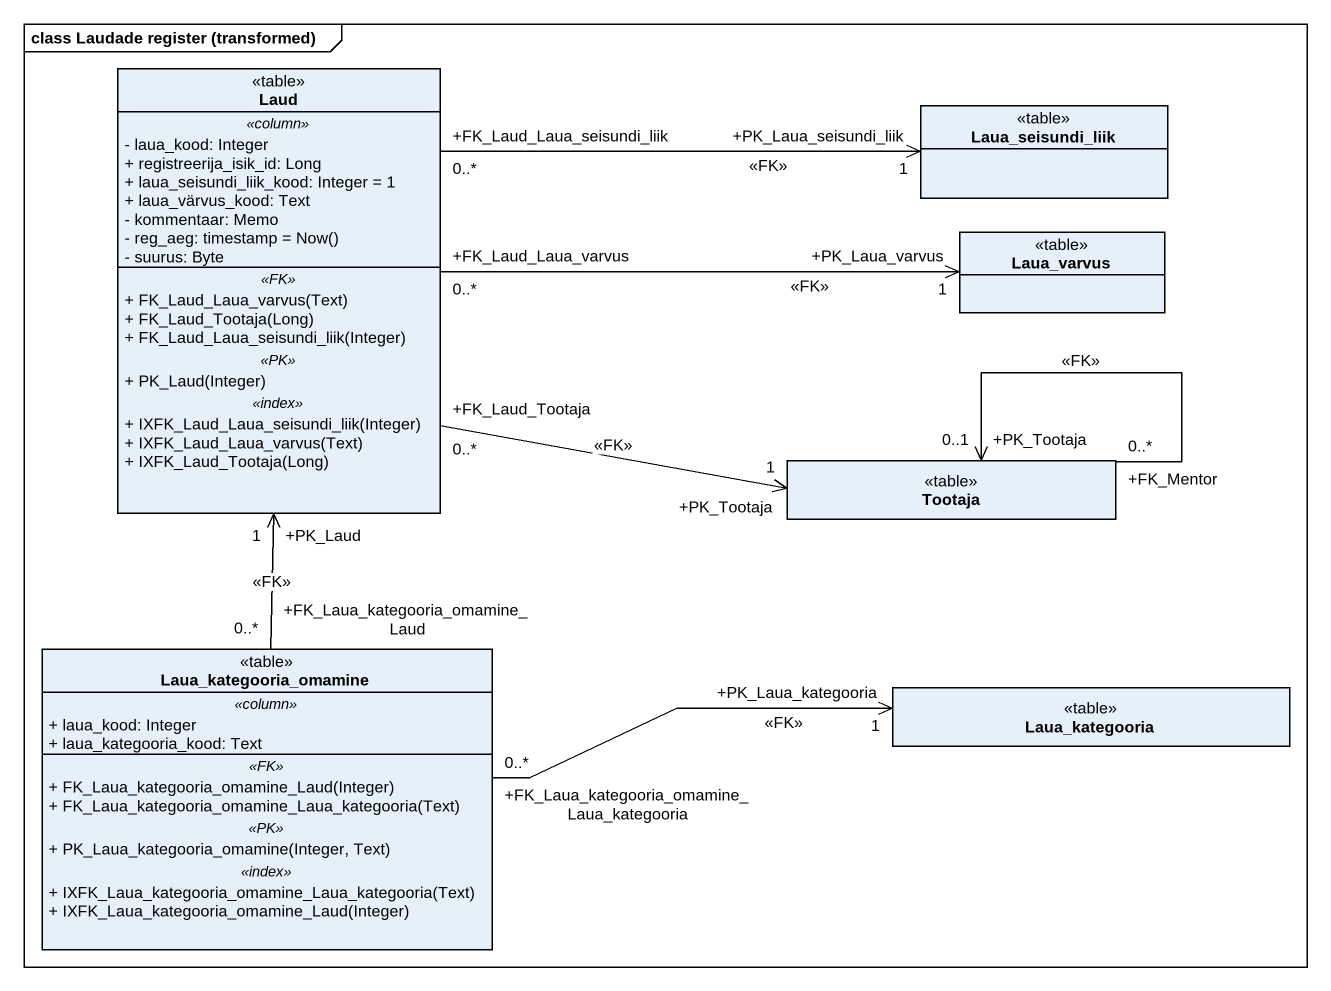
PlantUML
@startuml
mainframe class Laudade register (transformed)
hide circle
hide empty members
skinparam classAttributeIconSize 0
class Laud <<table>> {
  .. <<column>> ..
  - laua_kood: Integer
  + registreerija_isik_id: Long
  + laua_seisundi_liik_kood: Integer = 1
  + laua_värvus_kood: Text
  - kommentaar: Memo
  {field} - reg_aeg: timestamp = Now()
  - suurus: Byte
  .. <<FK>> ..
  + FK_Laud_Laua_varvus(Text)
  + FK_Laud_Tootaja(Long)
  + FK_Laud_Laua_seisundi_liik(Integer)
  .. <<PK>> ..
  + PK_Laud(Integer)
  .. <<index>> ..
  + IXFK_Laud_Laua_seisundi_liik(Integer)
  + IXFK_Laud_Laua_varvus(Text)
  + IXFK_Laud_Tootaja(Long)
}
class Laua_seisundi_liik <<table>>
class Laua_varvus <<table>>
class Tootaja <<table>>
class Laua_kategooria_omamine <<table>> {
  .. <<column>> ..
  + laua_kood: Integer
  + laua_kategooria_kood: Text
  .. <<FK>> ..
  + FK_Laua_kategooria_omamine_Laud(Integer)
  + FK_Laua_kategooria_omamine_Laua_kategooria(Text)
  .. <<PK>> ..
  + PK_Laua_kategooria_omamine(Integer, Text)
  .. <<index>> ..
  + IXFK_Laua_kategooria_omamine_Laua_kategooria(Text)
  + IXFK_Laua_kategooria_omamine_Laud(Integer)
}
class Laua_kategooria <<table>>
Laud "+FK_Laud_Laua_seisundi_liik\n0..*" -right-> "+PK_Laua_seisundi_liik\n1" Laua_seisundi_liik : <<FK>>
Laud "+FK_Laud_Laua_varvus\n0..*" -right-> "+PK_Laua_varvus\n1" Laua_varvus : <<FK>>
Laud "+FK_Laud_Tootaja\n0..*" -right-> "+PK_Tootaja\n1" Tootaja : <<FK>>
Tootaja "+FK_Mentor\n0..*" --> "+PK_Tootaja\n0..1" Tootaja : <<FK>>
Laua_kategooria_omamine "+FK_Laua_kategooria_omamine_Laud\n0..*" -up-> "+PK_Laud\n1" Laud : <<FK>>
Laua_kategooria_omamine "+FK_Laua_kategooria_omamine_Laua_kategooria\n0..*" -right-> "+PK_Laua_kategooria\n1" Laua_kategooria : <<FK>>
@enduml
